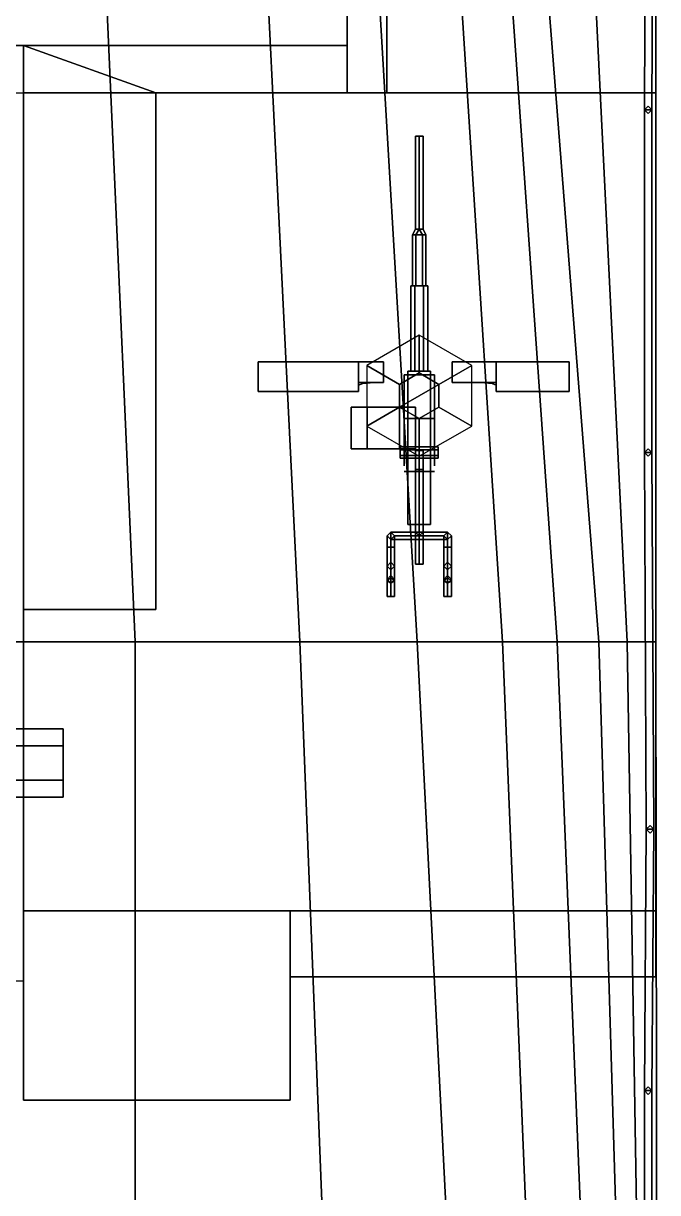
# Model space of a CAD drawing. Header units: millimetres. Extents: x -5 to 5, y -43 to 71.
# Drawn here: x 1.47 to 4.82, y 9.64 to 15.82 of the extents above; entities that cross this region are included whole.
import ezdxf

# ---------------------------------------------------------------- set-up
doc = ezdxf.new("R2010")
doc.units = ezdxf.units.MM
for name, color, linetype in [('barrel', 1, 'Continuous'), ('railings', 6, 'Continuous'), ('sleeve', 5, 'Continuous'), ('turret', 2, 'Continuous')]:
    doc.layers.add(name, color=color, linetype=linetype)

msp = doc.modelspace()

# ---------------------------------------------------------------- linework, layer by layer
for points in [[(-4.81, 18.65, 4.71), (-4.81, 12.55, 4.71), (4.81, 12.55, 4.71), (4.81, 18.65, 4.71)], [(1.79, 18.65, -2.73), (2.06, 12.55, -2.88), (0.4, 12.55, -2.99), (0.94, 18.65, -2.91)], [(2.63, 18.65, -2.42), (2.93, 12.55, -2.66), (2.06, 12.55, -2.88), (1.79, 18.65, -2.73)], [(3.19, 18.65, -2.03), (3.55, 12.55, -2.32), (2.93, 12.55, -2.66), (2.63, 18.65, -2.42)], [(3.61, 18.65, -1.59), (4, 12.55, -1.86), (3.55, 12.55, -2.32), (3.19, 18.65, -2.03)], [(3.86, 18.65, -1.13), (4.29, 12.55, -1.32), (4, 12.55, -1.86), (3.61, 18.65, -1.59)], [(4.03, 18.65, -0.56), (4.51, 12.55, -0.56), (4.29, 12.55, -1.32), (3.86, 18.65, -1.13)], [(4.36, 18.65, 2.04), (4.66, 12.55, 2.04), (4.51, 12.55, -0.56), (4.03, 18.65, -0.56)], [(4.81, 18.65, 4.71), (4.81, 12.55, 4.71), (4.66, 12.55, 2.04), (4.36, 18.65, 2.04)], [(-3.18, 17.99, 7.41), (-3.18, 15.45, 7.41), (3.18, 15.45, 7.41), (3.18, 17.99, 7.41)], [(3.18, 15.45, 7.41), (3.18, 15.45, 4.71), (3.18, 17.99, 4.71), (3.18, 17.99, 7.41)], [(-3.18, 17.12, 9.73), (-3.18, 15.7, 9.73), (3.18, 15.7, 9.73), (3.18, 17.12, 9.73)], [(3.18, 15.7, 9.73), (3.18, 15.7, 7.41), (3.18, 17.12, 7.41), (3.18, 17.12, 9.73)], [(3.18, 17.12, 9.73), (3.18, 15.45, 9.73), (3.39, 15.45, 9.73), (3.39, 17.12, 9.73)], [(3.39, 17.12, 9.73), (3.39, 15.45, 9.73), (3.18, 15.45, 9.73), (3.18, 17.12, 9.73)], [(-3.18, 15.7, 9.73), (-3.18, 15.7, 7.41), (3.18, 15.7, 7.41), (3.18, 15.7, 9.73)], [(-1.47, 15.7, 9.73), (-1.47, 10.76, 9.73), (1.47, 10.76, 9.73), (1.47, 15.7, 9.73)], [(1.47, 10.76, 9.73), (1.47, 10.76, 7.41), (1.47, 15.7, 7.41), (1.47, 15.7, 9.73)], [(2.17, 15.45, 9.73), (2.17, 12.72, 9.73), (1.47, 12.72, 9.73), (1.47, 15.7, 9.73)], [(1.47, 15.7, 9.73), (1.47, 12.72, 9.73), (2.17, 12.72, 9.73), (2.17, 15.45, 9.73)], [(3.18, 15.7, 9.73), (3.18, 15.45, 9.73), (2.17, 15.45, 9.73), (1.47, 15.7, 9.73)], [(1.47, 15.7, 9.73), (2.17, 15.45, 9.73), (3.18, 15.45, 9.73), (3.18, 15.7, 9.73)], [(1.47, 15.45, 7.41), (1.47, 15.45, 4.71), (3.18, 15.45, 4.71), (3.18, 15.45, 7.41)], [(1.47, 11.26, 7.41), (1.47, 11.26, 4.71), (1.47, 15.45, 4.71), (1.47, 15.45, 7.41)], [(4.81, 15.45, 7.41), (4.81, 11.13, 7.41), (1.47, 11.13, 7.41), (1.47, 15.45, 7.41)], [(1.47, 15.45, 7.41), (1.47, 11.13, 7.41), (4.81, 11.13, 7.41), (4.81, 15.45, 7.41)], [(3.4569, 13.91, 8.69), (3.5608, 13.97, 8.69), (3.5608, 14.17, 7.41), (3.2837, 14.01, 7.41)], [(3.5608, 13.97, 8.69), (3.6647, 13.91, 8.69), (3.838, 14.01, 7.41), (3.5608, 14.17, 7.41)], [(3.4569, 13.79, 8.69), (3.4569, 13.91, 8.69), (3.2837, 14.01, 7.41), (3.2837, 13.69, 7.41)], [(3.6647, 13.91, 8.69), (3.6647, 13.79, 8.69), (3.838, 13.69, 7.41), (3.838, 14.01, 7.41)], [(3.5608, 13.73, 8.69), (3.4569, 13.79, 8.69), (3.2837, 13.69, 7.41), (3.5608, 13.53, 7.41)], [(3.6647, 13.79, 8.69), (3.5608, 13.73, 8.69), (3.5608, 13.53, 7.41), (3.838, 13.69, 7.41)], [(-4.81, 12.55, 4.71), (-4.82, 6.46, 4.74), (4.82, 6.46, 4.74), (4.81, 12.55, 4.71)], [(2.06, 12.55, -2.88), (2.06, 6.46, -2.88), (1.25, 6.46, -2.95), (0.4, 12.55, -2.99)], [(2.93, 12.55, -2.66), (3.17, 6.46, -2.66), (2.06, 6.46, -2.88), (2.06, 12.55, -2.88)], [(3.55, 12.55, -2.32), (3.86, 6.46, -2.3), (3.17, 6.46, -2.66), (2.93, 12.55, -2.66)], [(4, 12.55, -1.86), (4.25, 6.46, -1.9), (3.86, 6.46, -2.3), (3.55, 12.55, -2.32)], [(4.29, 12.55, -1.32), (4.54, 6.46, -1.32), (4.25, 6.46, -1.9), (4, 12.55, -1.86)], [(4.51, 12.55, -0.56), (4.69, 6.46, -0.56), (4.54, 6.46, -1.32), (4.29, 12.55, -1.32)], [(4.66, 12.55, 2.04), (4.76, 6.46, 2.07), (4.69, 6.46, -0.56), (4.51, 12.55, -0.56)], [(4.81, 12.55, 4.71), (4.82, 6.46, 4.74), (4.76, 6.46, 2.07), (4.66, 12.55, 2.04)], [(0.96, 12.09, 13), (0.99, 12, 13.1559), (1.68, 12, 13.1559), (1.68, 12.09, 13)], [(0.99, 12, 12.8441), (0.96, 12.09, 13), (1.68, 12.09, 13), (1.68, 12, 12.8441)], [(1.68, 12, 13.1559), (1.68, 11.82, 13.1559), (1.68, 11.73, 13), (1.68, 12.09, 13)], [(1.68, 12.09, 13), (1.68, 11.73, 13), (1.68, 11.82, 12.8441), (1.68, 12, 12.8441)], [(0.99, 12, 13.1559), (0.99, 11.82, 13.1559), (1.68, 11.82, 13.1559), (1.68, 12, 13.1559)], [(0.99, 11.82, 12.8441), (0.99, 12, 12.8441), (1.68, 12, 12.8441), (1.68, 11.82, 12.8441)], [(0.99, 11.82, 13.1559), (0.97, 11.73, 13), (1.68, 11.73, 13), (1.68, 11.82, 13.1559)], [(0.97, 11.73, 13), (0.99, 11.82, 12.8441), (1.68, 11.82, 12.8441), (1.68, 11.73, 13)], [(1.47, 11.13, 7.41), (1.47, 10.13, 4.72), (2.88, 10.13, 4.72), (2.88, 11.13, 7.41)], [(2.88, 11.13, 7.41), (2.88, 10.13, 4.72), (1.47, 10.13, 4.72), (1.47, 11.13, 7.41)], [(4.81, 11.13, 7.41), (4.81, 10.78, 7.41), (2.88, 10.78, 7.41), (2.88, 11.13, 7.41)], [(2.88, 11.13, 7.41), (2.88, 10.78, 7.41), (4.81, 10.78, 7.41), (4.81, 11.13, 7.41)]]:
    msp.add_3dface(points)
at = {"layer": 'barrel'}
for points in [[(3.5608, 15.22, 8.94), (3.5408, 15.22, 8.92), (3.5408, 14.73, 8.92), (3.5608, 14.73, 8.94)], [(3.5408, 15.22, 8.92), (3.5608, 15.22, 8.9), (3.5608, 14.73, 8.9), (3.5408, 14.73, 8.92)], [(3.5808, 15.22, 8.92), (3.5608, 15.22, 8.9), (3.5408, 15.22, 8.92), (3.5608, 15.22, 8.94)], [(3.5808, 15.22, 8.92), (3.5608, 15.22, 8.94), (3.5608, 14.73, 8.94), (3.5808, 14.73, 8.92)], [(3.5608, 15.22, 8.9), (3.5808, 15.22, 8.92), (3.5808, 14.73, 8.92), (3.5608, 14.73, 8.9)]]:
    msp.add_3dface(points, dxfattribs=at)
at = {"layer": 'railings'}
for points in [[(3.39, 17.99, 11.15), (3.39, 15.45, 11.15), (3.39, 15.45, 9.73), (3.39, 17.99, 9.73)], [(3.39, 17.99, 9.73), (3.39, 15.45, 9.73), (3.39, 15.45, 11.15), (3.39, 17.99, 11.15)], [(4.8, 17.64, 5.83), (4.79, 15.36, 5.83), (4.75, 15.36, 5.83), (4.76, 17.64, 5.83)], [(4.76, 17.64, 5.83), (4.75, 15.36, 5.83), (4.79, 15.36, 5.83), (4.8, 17.64, 5.83)], [(3.18, 15.7, 8.8), (3.18, 15.45, 8.8), (3.18, 15.45, 7.41), (3.18, 15.7, 7.41)], [(3.18, 15.7, 7.41), (3.18, 15.45, 7.41), (3.18, 15.45, 8.8), (3.18, 15.7, 8.8)], [(3.39, 15.45, 9.73), (2.17, 15.45, 9.73), (2.17, 15.45, 11.15), (3.39, 15.45, 11.15)], [(3.39, 15.45, 11.15), (2.17, 15.45, 11.15), (2.17, 15.45, 9.73), (3.39, 15.45, 9.73)], [(2.17, 15.45, 9.73), (2.17, 14.62, 9.73), (2.17, 14.62, 11.15), (2.17, 15.45, 11.15)], [(2.17, 15.45, 11.15), (2.17, 14.62, 11.15), (2.17, 14.62, 9.73), (2.17, 15.45, 9.73)], [(3.18, 15.45, 8.8), (4.81, 15.45, 8.8), (4.81, 15.45, 7.41), (3.18, 15.45, 7.41)], [(3.18, 15.45, 7.41), (4.81, 15.45, 7.41), (4.81, 15.45, 8.8), (3.18, 15.45, 8.8)], [(4.81, 15.45, 7.41), (4.81, 10.78, 7.41), (4.81, 10.78, 8.86), (4.81, 15.45, 8.8)], [(4.81, 15.45, 8.8), (4.81, 10.78, 8.86), (4.81, 10.78, 7.41), (4.81, 15.45, 7.41)], [(4.81, 15.45, 4.71), (4.81, 15.27, 4.71), (4.81, 15.27, 7.41), (4.81, 15.45, 7.41)], [(4.81, 15.45, 7.41), (4.81, 15.27, 7.41), (4.81, 15.27, 4.71), (4.81, 15.45, 4.71)], [(4.77, 15.38, 4.71), (4.75, 15.36, 4.71), (4.75, 15.36, 5.83), (4.77, 15.38, 5.83)], [(4.79, 15.36, 4.71), (4.77, 15.38, 4.71), (4.77, 15.38, 5.83), (4.79, 15.36, 5.83)], [(4.75, 15.36, 4.71), (4.77, 15.34, 4.71), (4.77, 15.34, 5.83), (4.75, 15.36, 5.83)], [(4.75, 15.36, 5.83), (4.75, 13.55, 5.83), (4.79, 13.55, 5.83), (4.79, 15.36, 5.83)], [(4.79, 15.36, 5.83), (4.79, 13.55, 5.83), (4.75, 13.55, 5.83), (4.75, 15.36, 5.83)], [(4.77, 15.34, 4.71), (4.79, 15.36, 4.71), (4.79, 15.36, 5.83), (4.77, 15.34, 5.83)], [(4.81, 13.93, 7.41), (4.81, 15.27, 5.47), (4.81, 15.27, 5.15), (4.81, 13.93, 7.01)], [(4.81, 13.93, 7.01), (4.81, 15.27, 5.15), (4.81, 15.27, 5.47), (4.81, 13.93, 7.41)], [(4.81, 15.27, 6.99), (4.81, 13.93, 5.18), (4.81, 13.93, 5.52), (4.81, 15.27, 7.3)], [(4.81, 15.27, 7.3), (4.81, 13.93, 5.52), (4.81, 13.93, 5.18), (4.81, 15.27, 6.99)], [(2.17, 14.62, 11.15), (2.17, 14.34, 10.89), (2.17, 14.34, 9.73), (2.17, 14.62, 9.73)], [(2.17, 14.62, 9.73), (2.17, 14.34, 9.73), (2.17, 14.34, 10.89), (2.17, 14.62, 11.15)], [(2.17, 14.34, 10.89), (2.17, 12.72, 10.81), (2.17, 12.72, 9.73), (2.17, 14.34, 9.73)], [(2.17, 14.34, 9.73), (2.17, 12.72, 9.73), (2.17, 12.72, 10.81), (2.17, 14.34, 10.89)], [(4.81, 13.93, 4.71), (4.81, 13.42, 4.71), (4.81, 13.42, 7.41), (4.81, 13.93, 7.41)], [(4.81, 13.93, 7.41), (4.81, 13.42, 7.41), (4.81, 13.42, 4.71), (4.81, 13.93, 4.71)], [(4.77, 13.57, 4.71), (4.75, 13.55, 4.71), (4.75, 13.55, 5.83), (4.77, 13.57, 5.83)], [(4.75, 13.55, 4.71), (4.77, 13.53, 4.71), (4.77, 13.53, 5.83), (4.75, 13.55, 5.83)], [(4.79, 13.55, 5.83), (4.8, 11.56, 5.83), (4.76, 11.56, 5.83), (4.75, 13.55, 5.83)], [(4.75, 13.55, 5.83), (4.76, 11.56, 5.83), (4.8, 11.56, 5.83), (4.79, 13.55, 5.83)], [(4.79, 13.55, 4.71), (4.77, 13.57, 4.71), (4.77, 13.57, 5.83), (4.79, 13.55, 5.83)], [(4.77, 13.53, 4.71), (4.79, 13.55, 4.71), (4.79, 13.55, 5.83), (4.77, 13.53, 5.83)], [(4.81, 11.44, 7.36), (4.81, 13.42, 5.48), (4.81, 13.42, 5.07), (4.81, 11.44, 7.1)], [(4.81, 11.44, 7.1), (4.81, 13.42, 5.07), (4.81, 13.42, 5.48), (4.81, 11.44, 7.36)], [(4.81, 13.42, 7.41), (4.81, 11.44, 5.43), (4.81, 11.44, 5.13), (4.81, 13.42, 7.13)], [(4.81, 13.42, 7.13), (4.81, 11.44, 5.13), (4.81, 11.44, 5.43), (4.81, 13.42, 7.41)], [(2.17, 12.72, 10.81), (1.47, 12.72, 10.81), (1.47, 12.72, 9.73), (2.17, 12.72, 9.73)], [(2.17, 12.72, 9.73), (1.47, 12.72, 9.73), (1.47, 12.72, 10.81), (2.17, 12.72, 10.81)], [(1.47, 12.72, 9.73), (1.47, 10.75, 9.73), (1.47, 10.75, 10.81), (1.47, 12.72, 10.81)], [(1.47, 12.72, 10.81), (1.47, 10.75, 10.81), (1.47, 10.75, 9.73), (1.47, 12.72, 9.73)], [(4.76, 11.56, 5.83), (4.75, 10.18, 5.84), (4.79, 10.18, 5.84), (4.8, 11.56, 5.83)], [(4.8, 11.56, 5.83), (4.79, 10.18, 5.84), (4.75, 10.18, 5.84), (4.76, 11.56, 5.83)], [(4.78, 11.58, 4.71), (4.76, 11.56, 4.71), (4.76, 11.56, 5.83), (4.78, 11.58, 5.83)], [(4.76, 11.56, 4.71), (4.78, 11.54, 4.71), (4.78, 11.54, 5.83), (4.76, 11.56, 5.83)], [(4.8, 11.56, 4.71), (4.78, 11.58, 4.71), (4.78, 11.58, 5.83), (4.8, 11.56, 5.83)], [(4.78, 11.54, 4.71), (4.8, 11.56, 4.71), (4.8, 11.56, 5.83), (4.78, 11.54, 5.83)], [(4.81, 11.44, 4.71), (4.81, 11.26, 4.71), (4.81, 11.26, 7.41), (4.81, 11.44, 7.41)], [(4.81, 11.44, 7.41), (4.81, 11.26, 7.41), (4.81, 11.26, 4.71), (4.81, 11.44, 4.71)], [(2.88, 11.13, 8.85), (2.88, 10.78, 8.86), (2.88, 10.78, 7.41), (2.88, 11.13, 7.41)], [(2.88, 11.13, 7.41), (2.88, 10.78, 7.41), (2.88, 10.78, 8.86), (2.88, 11.13, 8.85)], [(2.88, 10.78, 8.86), (4.81, 10.78, 8.86), (4.81, 10.78, 7.41), (2.88, 10.78, 7.41)], [(2.88, 10.78, 7.41), (4.81, 10.78, 7.41), (4.81, 10.78, 8.86), (2.88, 10.78, 8.86)], [(4.77, 10.2, 4.72), (4.75, 10.18, 4.72), (4.75, 10.18, 5.84), (4.77, 10.2, 5.84)], [(4.79, 10.18, 4.72), (4.77, 10.2, 4.72), (4.77, 10.2, 5.84), (4.79, 10.18, 5.84)], [(4.75, 10.18, 4.72), (4.77, 10.16, 4.72), (4.77, 10.16, 5.84), (4.75, 10.18, 5.84)], [(4.79, 10.18, 5.84), (4.79, 8.63, 5.85), (4.75, 8.63, 5.85), (4.75, 10.18, 5.84)], [(4.75, 10.18, 5.84), (4.75, 8.63, 5.85), (4.79, 8.63, 5.85), (4.79, 10.18, 5.84)], [(4.77, 10.16, 4.72), (4.79, 10.18, 4.72), (4.79, 10.18, 5.84), (4.77, 10.16, 5.84)]]:
    msp.add_3dface(points, dxfattribs=at)
at = {"layer": 'sleeve'}
for points in [[(3.5608, 14.73, 8.94), (3.5408, 14.73, 8.92), (3.5258, 14.7, 8.92), (3.5433, 14.7, 8.9503)], [(3.5408, 14.73, 8.92), (3.5608, 14.73, 8.9), (3.5433, 14.7, 8.8897), (3.5258, 14.7, 8.92)], [(3.5433, 14.7, 8.9503), (3.5258, 14.7, 8.92), (3.5258, 14.43, 8.92), (3.5433, 14.43, 8.9503)], [(3.5258, 14.7, 8.92), (3.5433, 14.7, 8.8897), (3.5433, 14.43, 8.8897), (3.5258, 14.43, 8.92)], [(3.5608, 14.73, 8.94), (3.5608, 14.73, 8.94), (3.5433, 14.7, 8.9503), (3.5783, 14.7, 8.9503)], [(3.5608, 14.73, 8.9), (3.5608, 14.73, 8.9), (3.5783, 14.7, 8.8897), (3.5433, 14.7, 8.8897)], [(3.5783, 14.7, 8.9503), (3.5433, 14.7, 8.9503), (3.5433, 14.43, 8.9503), (3.5783, 14.43, 8.9503)], [(3.5433, 14.7, 8.8897), (3.5783, 14.7, 8.8897), (3.5783, 14.43, 8.8897), (3.5433, 14.43, 8.8897)], [(3.5808, 14.73, 8.92), (3.5608, 14.73, 8.94), (3.5783, 14.7, 8.9503), (3.5958, 14.7, 8.92)], [(3.5608, 14.73, 8.9), (3.5808, 14.73, 8.92), (3.5958, 14.7, 8.92), (3.5783, 14.7, 8.8897)], [(3.5958, 14.7, 8.92), (3.5783, 14.7, 8.9503), (3.5783, 14.43, 8.9503), (3.5958, 14.43, 8.92)], [(3.5783, 14.7, 8.8897), (3.5958, 14.7, 8.92), (3.5958, 14.43, 8.92), (3.5783, 14.43, 8.8897)], [(3.5383, 14.43, 8.959), (3.5158, 14.43, 8.92), (3.5158, 13.98, 8.92), (3.5383, 13.98, 8.959)], [(3.5158, 14.43, 8.92), (3.5383, 14.43, 8.881), (3.5383, 13.98, 8.881), (3.5158, 13.98, 8.92)], [(3.6058, 14.43, 8.92), (3.5158, 14.43, 8.92), (3.5383, 14.43, 8.959), (3.5833, 14.43, 8.959)], [(3.5833, 14.43, 8.881), (3.5383, 14.43, 8.881), (3.5158, 14.43, 8.92), (3.6058, 14.43, 8.92)], [(3.5833, 14.43, 8.959), (3.5383, 14.43, 8.959), (3.5383, 13.98, 8.959), (3.5833, 13.98, 8.959)], [(3.5383, 14.43, 8.881), (3.5833, 14.43, 8.881), (3.5833, 13.98, 8.881), (3.5383, 13.98, 8.881)], [(3.6058, 14.43, 8.92), (3.5833, 14.43, 8.959), (3.5833, 13.98, 8.959), (3.6058, 13.98, 8.92)], [(3.5833, 14.43, 8.881), (3.6058, 14.43, 8.92), (3.6058, 13.98, 8.92), (3.5833, 13.98, 8.881)], [(3.5008, 13.98, 8.99), (3.5008, 13.98, 8.87), (3.5008, 13.17, 8.87), (3.5008, 13.17, 8.99)], [(3.5008, 13.17, 8.99), (3.6208, 13.17, 8.99), (3.6208, 13.98, 8.99), (3.5008, 13.98, 8.99)], [(3.5008, 13.98, 8.87), (3.6208, 13.98, 8.87), (3.6208, 13.17, 8.87), (3.5008, 13.17, 8.87)], [(3.6208, 13.98, 8.99), (3.6208, 13.98, 8.87), (3.5008, 13.98, 8.87), (3.5008, 13.98, 8.99)], [(3.6208, 13.17, 8.99), (3.6208, 13.17, 8.87), (3.6208, 13.98, 8.87), (3.6208, 13.98, 8.99)], [(3.2858, 13.79, 9.1972), (3.2008, 13.79, 9.05), (3.2008, 13.57, 9.05), (3.2858, 13.57, 9.1972)], [(3.5408, 13.79, 9.05), (3.2008, 13.79, 9.05), (3.2858, 13.79, 9.1972), (3.4558, 13.79, 9.1972)], [(3.2008, 13.79, 9.05), (3.2858, 13.79, 8.9028), (3.2858, 13.57, 8.9028), (3.2008, 13.57, 9.05)], [(3.4558, 13.79, 8.9028), (3.2858, 13.79, 8.9028), (3.2008, 13.79, 9.05), (3.5408, 13.79, 9.05)], [(3.4558, 13.79, 9.1972), (3.2858, 13.79, 9.1972), (3.2858, 13.57, 9.1972), (3.4558, 13.57, 9.1972)], [(3.2858, 13.79, 8.9028), (3.4558, 13.79, 8.9028), (3.4558, 13.57, 8.9028), (3.2858, 13.57, 8.9028)], [(3.5408, 13.79, 9.05), (3.4558, 13.79, 9.1972), (3.4558, 13.57, 9.1972), (3.5408, 13.57, 9.05)], [(3.4558, 13.79, 8.9028), (3.5408, 13.79, 9.05), (3.5408, 13.57, 9.05), (3.4558, 13.57, 8.9028)], [(3.2008, 13.57, 9.05), (3.5408, 13.57, 9.05), (3.4558, 13.57, 9.1972), (3.2858, 13.57, 9.1972)], [(3.2858, 13.57, 8.9028), (3.4558, 13.57, 8.9028), (3.5408, 13.57, 9.05), (3.2008, 13.57, 9.05)], [(3.4608, 13.535, 8.936), (3.4608, 13.565, 8.936), (3.4608, 13.58, 8.91), (3.4608, 13.52, 8.91)], [(3.4608, 13.52, 8.91), (3.4608, 13.58, 8.91), (3.4608, 13.565, 8.884), (3.4608, 13.535, 8.884)], [(3.6608, 13.565, 8.936), (3.6608, 13.58, 8.91), (3.4608, 13.58, 8.91), (3.4608, 13.565, 8.936)], [(3.6608, 13.58, 8.91), (3.6608, 13.565, 8.884), (3.4608, 13.565, 8.884), (3.4608, 13.58, 8.91)], [(3.6608, 13.535, 8.936), (3.6608, 13.565, 8.936), (3.4608, 13.565, 8.936), (3.4608, 13.535, 8.936)], [(3.6608, 13.565, 8.884), (3.6608, 13.535, 8.884), (3.4608, 13.535, 8.884), (3.4608, 13.565, 8.884)], [(3.6608, 13.52, 8.91), (3.6608, 13.535, 8.936), (3.4608, 13.535, 8.936), (3.4608, 13.52, 8.91)], [(3.6608, 13.535, 8.884), (3.6608, 13.52, 8.91), (3.4608, 13.52, 8.91), (3.4608, 13.535, 8.884)], [(3.5608, 13.56, 8.87), (3.5408, 13.56, 8.85), (3.5408, 13.13, 8.85), (3.5608, 13.11, 8.87)], [(3.5408, 13.56, 8.85), (3.5608, 13.56, 8.83), (3.5608, 13.11, 8.83), (3.5408, 13.13, 8.85)], [(3.5808, 13.56, 8.85), (3.5608, 13.56, 8.87), (3.5608, 13.11, 8.87), (3.5808, 13.13, 8.85)], [(3.5608, 13.56, 8.83), (3.5808, 13.56, 8.85), (3.5808, 13.13, 8.85), (3.5608, 13.11, 8.83)], [(3.6608, 13.52, 8.91), (3.6608, 13.58, 8.91), (3.6608, 13.565, 8.936), (3.6608, 13.535, 8.936)], [(3.6608, 13.535, 8.884), (3.6608, 13.565, 8.884), (3.6608, 13.58, 8.91), (3.6608, 13.52, 8.91)], [(3.4808, 13.45, 9.34), (3.5208, 13.45, 9.4093), (3.6008, 13.45, 9.4093), (3.6408, 13.45, 9.34)], [(3.6408, 13.45, 9.34), (3.6008, 13.45, 9.4093), (3.5208, 13.45, 9.4093), (3.4808, 13.45, 9.34)], [(3.6008, 13.45, 9.2707), (3.6408, 13.45, 9.34), (3.4808, 13.45, 9.34), (3.5208, 13.45, 9.2707)], [(3.5208, 13.45, 9.2707), (3.4808, 13.45, 9.34), (3.6408, 13.45, 9.34), (3.6008, 13.45, 9.2707)], [(3.5608, 13.46, 9.26), (3.5408, 13.46, 9.24), (3.5408, 12.96, 9.24), (3.5608, 12.96, 9.26)], [(3.5408, 13.46, 9.24), (3.5608, 13.46, 9.22), (3.5608, 12.96, 9.22), (3.5408, 12.96, 9.24)], [(3.5808, 13.46, 9.24), (3.5608, 13.46, 9.22), (3.5408, 13.46, 9.24), (3.5608, 13.46, 9.26)], [(3.5808, 13.46, 9.24), (3.5608, 13.46, 9.26), (3.5608, 12.96, 9.26), (3.5808, 12.96, 9.24)], [(3.5608, 13.46, 9.22), (3.5808, 13.46, 9.24), (3.5808, 12.96, 9.24), (3.5608, 12.96, 9.22)], [(3.5608, 13.45, 8.99), (3.5608, 13.31, 9.23), (3.5608, 13.21, 9.23), (3.5608, 13.36, 8.99)], [(3.5608, 13.36, 8.99), (3.5608, 13.21, 9.23), (3.5608, 13.31, 9.23), (3.5608, 13.45, 8.99)], [(3.5008, 13.17, 8.87), (3.6208, 13.17, 8.87), (3.6208, 13.17, 8.99), (3.5008, 13.17, 8.99)], [(3.4108, 13.13, 8.85), (3.3908, 13.11, 8.83), (3.3908, 13.11, 9.03), (3.4108, 13.13, 9.05)], [(3.4108, 13.13, 9.05), (3.3908, 13.11, 9.03), (3.3908, 13.05, 9.09), (3.4108, 13.05, 9.11)], [(3.3908, 13.11, 8.83), (3.4108, 13.09, 8.85), (3.4108, 13.09, 9.01), (3.3908, 13.11, 9.03)], [(3.3908, 13.11, 9.03), (3.4108, 13.09, 9.01), (3.4108, 13.05, 9.07), (3.3908, 13.05, 9.09)], [(3.4108, 13.13, 8.85), (3.4308, 13.11, 8.87), (3.6908, 13.11, 8.87), (3.7108, 13.13, 8.85)], [(3.4308, 13.11, 8.83), (3.4108, 13.13, 8.85), (3.7108, 13.13, 8.85), (3.6908, 13.11, 8.83)], [(3.4308, 13.11, 8.83), (3.4108, 13.13, 8.85), (3.4108, 13.13, 9.05), (3.4308, 13.11, 9.03)], [(3.4308, 13.11, 9.03), (3.4108, 13.13, 9.05), (3.4108, 13.05, 9.11), (3.4308, 13.05, 9.09)], [(3.4108, 13.09, 8.85), (3.4308, 13.11, 8.83), (3.4308, 13.11, 9.03), (3.4108, 13.09, 9.01)], [(3.4308, 13.11, 8.87), (3.4108, 13.09, 8.85), (3.7108, 13.09, 8.85), (3.6908, 13.11, 8.87)], [(3.4108, 13.09, 8.85), (3.4308, 13.11, 8.83), (3.6908, 13.11, 8.83), (3.7108, 13.09, 8.85)], [(3.4108, 13.09, 9.01), (3.4308, 13.11, 9.03), (3.4308, 13.05, 9.09), (3.4108, 13.05, 9.07)], [(3.7108, 13.13, 8.85), (3.6908, 13.11, 8.83), (3.6908, 13.11, 9.03), (3.7108, 13.13, 9.05)], [(3.7108, 13.13, 9.05), (3.6908, 13.11, 9.03), (3.6908, 13.05, 9.09), (3.7108, 13.05, 9.11)], [(3.6908, 13.11, 8.83), (3.7108, 13.09, 8.85), (3.7108, 13.09, 9.01), (3.6908, 13.11, 9.03)], [(3.6908, 13.11, 9.03), (3.7108, 13.09, 9.01), (3.7108, 13.05, 9.07), (3.6908, 13.05, 9.09)], [(3.7308, 13.11, 8.83), (3.7108, 13.13, 8.85), (3.7108, 13.13, 9.05), (3.7308, 13.11, 9.03)], [(3.7308, 13.11, 9.03), (3.7108, 13.13, 9.05), (3.7108, 13.05, 9.11), (3.7308, 13.05, 9.09)], [(3.7108, 13.09, 8.85), (3.7308, 13.11, 8.83), (3.7308, 13.11, 9.03), (3.7108, 13.09, 9.01)], [(3.7108, 13.09, 9.01), (3.7308, 13.11, 9.03), (3.7308, 13.05, 9.09), (3.7108, 13.05, 9.07)], [(3.4108, 13.05, 9.11), (3.3908, 13.05, 9.09), (3.3908, 12.95, 9.09), (3.4108, 12.97, 9.11)], [(3.3908, 13.05, 9.09), (3.4108, 13.05, 9.07), (3.4108, 12.97, 9.07), (3.3908, 12.95, 9.09)], [(3.4308, 13.05, 9.09), (3.4108, 13.05, 9.11), (3.4108, 12.97, 9.11), (3.4308, 12.95, 9.09)], [(3.4108, 13.05, 9.07), (3.4308, 13.05, 9.09), (3.4308, 12.95, 9.09), (3.4108, 12.97, 9.07)], [(3.7108, 13.05, 9.11), (3.6908, 13.05, 9.09), (3.6908, 12.95, 9.09), (3.7108, 12.97, 9.11)], [(3.6908, 13.05, 9.09), (3.7108, 13.05, 9.07), (3.7108, 12.97, 9.07), (3.6908, 12.95, 9.09)], [(3.7308, 13.05, 9.09), (3.7108, 13.05, 9.11), (3.7108, 12.97, 9.11), (3.7308, 12.95, 9.09)], [(3.7108, 13.05, 9.07), (3.7308, 13.05, 9.09), (3.7308, 12.95, 9.09), (3.7108, 12.97, 9.07)], [(3.4108, 12.97, 9.16), (3.3908, 12.95, 9.14), (3.3908, 12.88, 9.19), (3.4108, 12.9, 9.21)], [(3.4108, 12.89, 8.95), (3.3908, 12.87, 8.98), (3.3908, 12.95, 9.03), (3.4108, 12.97, 9.01)], [(3.4108, 12.97, 9.01), (3.3908, 12.95, 9.03), (3.3908, 12.95, 9.14), (3.4108, 12.97, 9.16)], [(3.4308, 12.95, 9.14), (3.4108, 12.97, 9.16), (3.4108, 12.9, 9.21), (3.4308, 12.88, 9.19)], [(3.4308, 12.87, 8.98), (3.4108, 12.89, 8.95), (3.4108, 12.97, 9.01), (3.4308, 12.95, 9.03)], [(3.4308, 12.95, 9.03), (3.4108, 12.97, 9.01), (3.4108, 12.97, 9.16), (3.4308, 12.95, 9.14)], [(3.7108, 12.97, 9.16), (3.6908, 12.95, 9.14), (3.6908, 12.88, 9.19), (3.7108, 12.9, 9.21)], [(3.7108, 12.89, 8.95), (3.6908, 12.87, 8.98), (3.6908, 12.95, 9.03), (3.7108, 12.97, 9.01)], [(3.7108, 12.97, 9.01), (3.6908, 12.95, 9.03), (3.6908, 12.95, 9.14), (3.7108, 12.97, 9.16)], [(3.7308, 12.95, 9.14), (3.7108, 12.97, 9.16), (3.7108, 12.9, 9.21), (3.7308, 12.88, 9.19)], [(3.7308, 12.87, 8.98), (3.7108, 12.89, 8.95), (3.7108, 12.97, 9.01), (3.7308, 12.95, 9.03)], [(3.7308, 12.95, 9.03), (3.7108, 12.97, 9.01), (3.7108, 12.97, 9.16), (3.7308, 12.95, 9.14)], [(3.3908, 12.95, 9.14), (3.4108, 12.93, 9.12), (3.4108, 12.86, 9.17), (3.3908, 12.88, 9.19)], [(3.3908, 12.95, 9.03), (3.4108, 12.93, 9.05), (3.4108, 12.93, 9.12), (3.3908, 12.95, 9.14)], [(3.3908, 12.87, 8.98), (3.4108, 12.86, 9), (3.4108, 12.93, 9.05), (3.3908, 12.95, 9.03)], [(3.4108, 12.93, 9.12), (3.4308, 12.95, 9.14), (3.4308, 12.88, 9.19), (3.4108, 12.86, 9.17)], [(3.4108, 12.93, 9.05), (3.4308, 12.95, 9.03), (3.4308, 12.95, 9.14), (3.4108, 12.93, 9.12)], [(3.4108, 12.86, 9), (3.4308, 12.87, 8.98), (3.4308, 12.95, 9.03), (3.4108, 12.93, 9.05)], [(3.5608, 12.96, 9.26), (3.5408, 12.96, 9.24), (3.5608, 12.96, 9.22), (3.5808, 12.96, 9.24)], [(3.6908, 12.95, 9.14), (3.7108, 12.93, 9.12), (3.7108, 12.86, 9.17), (3.6908, 12.88, 9.19)], [(3.6908, 12.95, 9.03), (3.7108, 12.93, 9.05), (3.7108, 12.93, 9.12), (3.6908, 12.95, 9.14)], [(3.6908, 12.87, 8.98), (3.7108, 12.86, 9), (3.7108, 12.93, 9.05), (3.6908, 12.95, 9.03)], [(3.7108, 12.93, 9.12), (3.7308, 12.95, 9.14), (3.7308, 12.88, 9.19), (3.7108, 12.86, 9.17)], [(3.7108, 12.93, 9.05), (3.7308, 12.95, 9.03), (3.7308, 12.95, 9.14), (3.7108, 12.93, 9.12)], [(3.7108, 12.86, 9), (3.7308, 12.87, 8.98), (3.7308, 12.95, 9.03), (3.7108, 12.93, 9.05)], [(3.3908, 12.79, 9.19), (3.4108, 12.79, 9.21), (3.4108, 12.9, 9.21), (3.3908, 12.88, 9.19)], [(3.4108, 12.89, 8.95), (3.4308, 12.87, 8.98), (3.4108, 12.86, 9), (3.3908, 12.87, 8.98)], [(3.4108, 12.79, 9.17), (3.3908, 12.79, 9.19), (3.3908, 12.88, 9.19), (3.4108, 12.86, 9.17)], [(3.4108, 12.79, 9.21), (3.4308, 12.79, 9.19), (3.4308, 12.88, 9.19), (3.4108, 12.9, 9.21)], [(3.4308, 12.79, 9.19), (3.4108, 12.79, 9.17), (3.4108, 12.86, 9.17), (3.4308, 12.88, 9.19)], [(3.6908, 12.79, 9.19), (3.7108, 12.79, 9.21), (3.7108, 12.9, 9.21), (3.6908, 12.88, 9.19)], [(3.7108, 12.89, 8.95), (3.7308, 12.87, 8.98), (3.7108, 12.86, 9), (3.6908, 12.87, 8.98)], [(3.7108, 12.79, 9.17), (3.6908, 12.79, 9.19), (3.6908, 12.88, 9.19), (3.7108, 12.86, 9.17)], [(3.7108, 12.79, 9.21), (3.7308, 12.79, 9.19), (3.7308, 12.88, 9.19), (3.7108, 12.9, 9.21)], [(3.7308, 12.79, 9.19), (3.7108, 12.79, 9.17), (3.7108, 12.86, 9.17), (3.7308, 12.88, 9.19)], [(3.4108, 12.79, 9.17), (3.4308, 12.79, 9.19), (3.4108, 12.79, 9.21), (3.3908, 12.79, 9.19)], [(3.7108, 12.79, 9.17), (3.7308, 12.79, 9.19), (3.7108, 12.79, 9.21), (3.6908, 12.79, 9.19)]]:
    msp.add_3dface(points, dxfattribs=at)
at = {"layer": 'turret'}
for points in [[(2.71, 14.0286, 8.5776), (2.71, 13.872, 9.4656), (3.2409, 13.872, 9.4656), (3.2409, 14.0286, 8.5776)], [(3.2409, 14.0286, 8.5776), (3.2409, 13.872, 9.4656), (2.71, 13.872, 9.4656), (2.71, 14.0286, 8.5776)], [(3.2409, 14.0286, 8.5776), (3.2409, 13.92, 9.1935), (3.3718, 13.92, 9.1935), (3.3718, 14.0286, 8.5776)], [(3.3718, 14.0286, 8.5776), (3.3718, 13.92, 9.1935), (3.2409, 13.92, 9.1935), (3.2409, 14.0286, 8.5776)], [(3.9681, 14.0286, 8.5776), (3.9681, 13.92, 9.1935), (3.7354, 13.92, 9.1935), (3.7354, 14.0286, 8.5776)], [(3.7354, 14.0286, 8.5776), (3.7354, 13.92, 9.1935), (3.9681, 13.92, 9.1935), (3.9681, 14.0286, 8.5776)], [(4.3535, 14.0286, 8.5776), (4.3535, 13.872, 9.4656), (3.9681, 13.872, 9.4656), (3.9681, 14.0286, 8.5776)], [(3.9681, 14.0286, 8.5776), (3.9681, 13.872, 9.4656), (4.3535, 13.872, 9.4656), (4.3535, 14.0286, 8.5776)], [(3.5608, 13.97, 8.69), (3.4569, 13.91, 8.69), (3.4569, 13.91, 8.79), (3.5608, 13.97, 8.79)], [(3.5608, 13.97, 8.79), (3.4569, 13.91, 8.79), (3.4569, 13.79, 8.79), (3.6647, 13.91, 8.79)], [(3.4808, 13.73, 8.79), (3.4808, 13.96, 8.79), (3.4808, 13.91, 8.88), (3.4808, 13.72, 8.81)], [(3.4808, 13.72, 8.81), (3.4808, 13.91, 8.88), (3.4808, 13.96, 8.79), (3.4808, 13.73, 8.79)], [(3.4808, 13.73, 8.79), (3.4808, 13.96, 8.79), (3.6408, 13.96, 8.79), (3.6408, 13.73, 8.79)], [(3.6408, 13.73, 8.79), (3.6408, 13.96, 8.79), (3.4808, 13.96, 8.79), (3.4808, 13.73, 8.79)], [(3.6647, 13.91, 8.69), (3.5608, 13.97, 8.69), (3.5608, 13.97, 8.79), (3.6647, 13.91, 8.79)], [(3.6408, 13.72, 8.81), (3.6408, 13.91, 8.88), (3.6408, 13.96, 8.79), (3.6408, 13.73, 8.79)], [(3.6408, 13.73, 8.79), (3.6408, 13.96, 8.79), (3.6408, 13.91, 8.88), (3.6408, 13.72, 8.81)], [(3.2409, 13.92, 9.1935), (3.2409, 13.9048, 9.2794), (3.2627, 13.9149, 9.2221), (3.3208, 13.92, 9.1935)], [(3.3208, 13.92, 9.1935), (3.2627, 13.9149, 9.2221), (3.2409, 13.9048, 9.2794), (3.2409, 13.92, 9.1935)], [(3.4569, 13.91, 8.69), (3.4569, 13.79, 8.69), (3.4569, 13.79, 8.79), (3.4569, 13.91, 8.79)], [(3.6647, 13.91, 8.79), (3.4569, 13.79, 8.79), (3.5608, 13.73, 8.79), (3.6647, 13.79, 8.79)], [(3.4808, 13.6, 8.87), (3.4808, 13.62, 8.93), (3.4808, 13.91, 8.88), (3.4808, 13.72, 8.81)], [(3.4808, 13.72, 8.81), (3.4808, 13.91, 8.88), (3.4808, 13.62, 8.93), (3.4808, 13.6, 8.87)], [(3.6408, 13.6, 8.87), (3.6408, 13.62, 8.93), (3.6408, 13.91, 8.88), (3.6408, 13.72, 8.81)], [(3.6408, 13.72, 8.81), (3.6408, 13.91, 8.88), (3.6408, 13.62, 8.93), (3.6408, 13.6, 8.87)], [(3.6647, 13.79, 8.69), (3.6647, 13.91, 8.69), (3.6647, 13.91, 8.79), (3.6647, 13.79, 8.79)], [(3.8881, 13.92, 9.1935), (3.9462, 13.9149, 9.2221), (3.9681, 13.9048, 9.2794), (3.9681, 13.92, 9.1935)], [(3.9681, 13.92, 9.1935), (3.9681, 13.9048, 9.2794), (3.9462, 13.9149, 9.2221), (3.8881, 13.92, 9.1935)], [(3.4569, 13.79, 8.69), (3.5608, 13.73, 8.69), (3.5608, 13.73, 8.79), (3.4569, 13.79, 8.79)], [(3.5608, 13.73, 8.69), (3.6647, 13.79, 8.69), (3.6647, 13.79, 8.79), (3.5608, 13.73, 8.79)], [(3.4808, 13.6, 8.87), (3.4808, 13.62, 8.93), (3.4808, 13.55, 8.98), (3.4808, 13.53, 8.85)], [(3.4808, 13.53, 8.85), (3.4808, 13.55, 8.98), (3.4808, 13.62, 8.93), (3.4808, 13.6, 8.87)], [(3.6408, 13.53, 8.85), (3.6408, 13.55, 8.98), (3.6408, 13.62, 8.93), (3.6408, 13.6, 8.87)], [(3.6408, 13.6, 8.87), (3.6408, 13.62, 8.93), (3.6408, 13.55, 8.98), (3.6408, 13.53, 8.85)], [(3.4808, 13.53, 8.85), (3.4808, 13.55, 8.98), (3.4808, 13.48, 8.94), (3.4808, 13.48, 8.89)], [(3.4808, 13.48, 8.89), (3.4808, 13.48, 8.94), (3.4808, 13.55, 8.98), (3.4808, 13.53, 8.85)], [(3.6408, 13.53, 8.85), (3.6408, 13.55, 8.98), (3.6408, 13.48, 8.94), (3.6408, 13.48, 8.89)], [(3.6408, 13.48, 8.89), (3.6408, 13.48, 8.94), (3.6408, 13.55, 8.98), (3.6408, 13.53, 8.85)]]:
    msp.add_3dface(points, dxfattribs=at)

doc.saveas('drawing.dxf')
